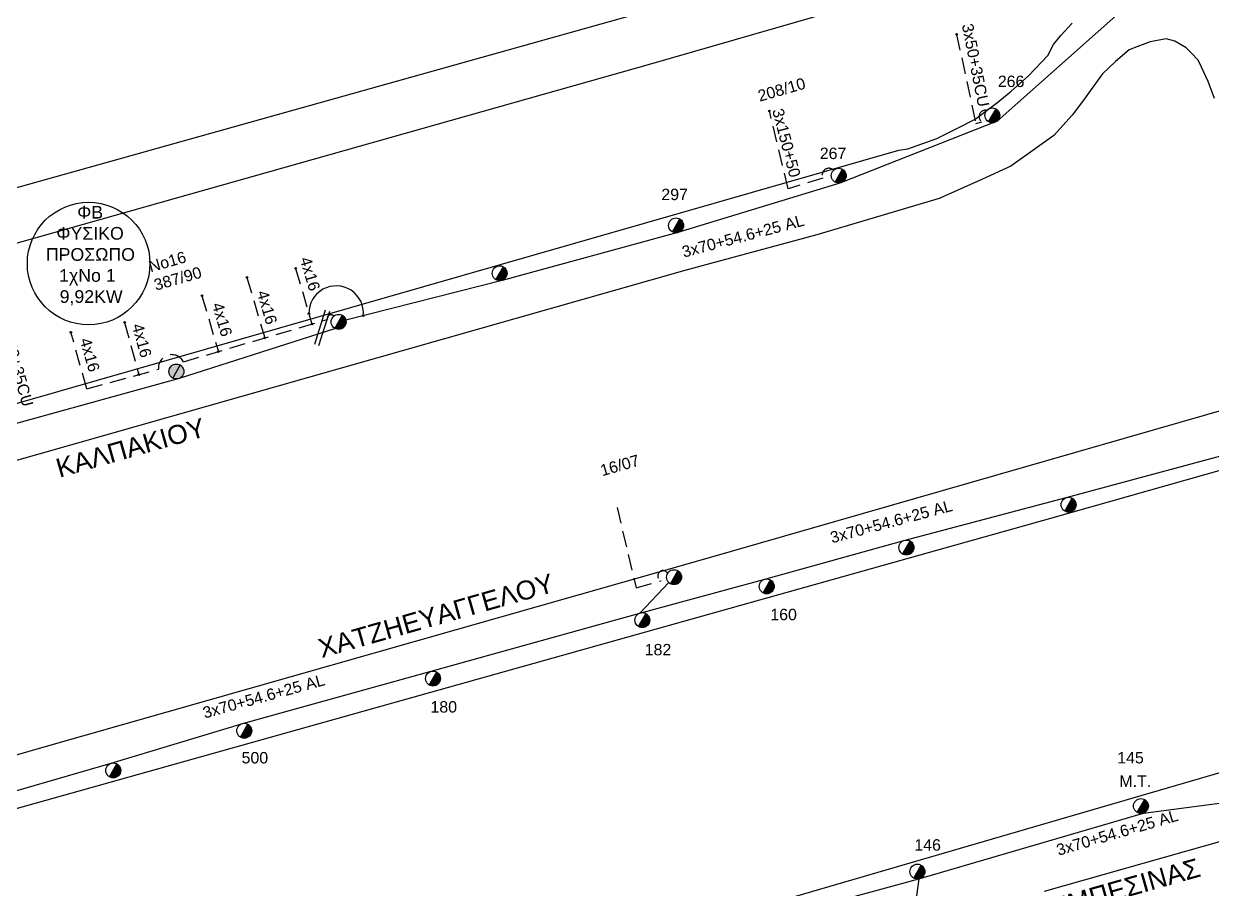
# Model space of a CAD drawing. Header units: millimetres. Extents: x 1421 to 11257, y 848 to 1896.
# Drawn here: x 9433.7 to 9621.2, y 1568.5 to 1705.1 of the extents above; entities that cross this region are included whole.
import ezdxf
from ezdxf.enums import TextEntityAlignment as Align

# ---------------------------------------------------------------- set-up
doc = ezdxf.new("R2010")
doc.units = ezdxf.units.MM
doc.linetypes.add('DASHED', pattern=[19.05, 12.7, -6.35])
for name, color, linetype, lineweight in [('3x150+35', 7, 'DASHED', 30), ('3x150+50 XLPE', 7, 'SYN_LINE', 30), ('3x70+54.6+25 AL', 7, 'SYN_LINE', 30), ('4x16', 7, 'Continuous', 30), ('Άγνωστα', 7, 'Continuous', 30)]:
    doc.layers.add(name, color=color, linetype=linetype, lineweight=lineweight)
for name, color, linetype in [('TEXT ΚΑΛΩΔΙΩΝ', 7, 'Continuous'), ('Στύλος Ξύλινος', 7, 'Continuous'), ('Στύλος Ξύλινος @ 1', 7, 'Continuous'), ('Στύλος ΦΜ', 7, 'Continuous'), ('Στύλος ΦΜ @ 1', 7, 'Continuous'), ('Συνδέσεις', 7, 'Continuous'), ('Τομή', 7, 'Continuous'), ('Υπόβαθρο ΔΕΗ', 7, 'Continuous')]:
    doc.layers.add(name, color=color, linetype=linetype)
doc.styles.add('arial', font='ARIAL.TTF', dxfattribs={"height": 3})
doc.styles.get("Standard").update_dxf_attribs({"font": 'ARIAL.TTF', "height": 1.8})
doc.linetypes.add('SYN_LINE', pattern='A,0.5,-0.0001,["/\\/\\/\\/",Standard,S=0.1,R=0,X=0,Y=-0.05],-0.25', length=0.7501)

# ---------------------------------------------------------------- blocks, each defined once
blk = doc.blocks.new('ΥΠΑΡΧΩΝ ΤΣΙΜΕΝΤΕΝΙΟΣ ΣΤΥΛΟΣ')
at = {"layer": 'Στύλος ΦΜ'}
blk.add_hatch(color=7, dxfattribs=at).paths.add_polyline_path([(-1.29, -2.28, 0.574793), (2.62, 0, 0.268822), (1.3, 2.27)])
at = {"layer": 'Στύλος ΦΜ', "color": 7}
blk.add_line((-1.29, -2.28), (1.3, 2.27), dxfattribs=at)
blk.add_circle((0, 0), 2.62, dxfattribs=at)
at = {"layer": 'Στύλος ΦΜ', "flags": 4}
for tag, p in [('ΑΡΙΘΜΟΣ', (-4.68, 8.05)), ('ΤΥΠΟΣ', (-4.91, 3.03))]:
    blk.add_attdef(tag, p, '', height=4, dxfattribs=at)
blk = doc.blocks.new('ΥΠΑΡΧΩΝ ΞΥΛΙΝΟΣ ΣΤΥΛΟΣ')
at = {"layer": 'Στύλος Ξύλινος'}
h = blk.add_hatch(color=7, dxfattribs=at)
h.paths.add_polyline_path([(-2.62, 0, 0.270008), (-1.29, -2.28), (1.3, 2.27, 0.576266)])
h.paths.add_polyline_path([(-1.29, -2.28, 0.574793), (2.62, 0, 0.268822), (1.3, 2.27)])
at = {"layer": 'Στύλος Ξύλινος', "color": 7}
blk.add_line((-1.29, -2.28), (1.3, 2.27), dxfattribs=at)
blk.add_circle((0, 0), 2.62, dxfattribs=at)
at = {"layer": 'Στύλος Ξύλινος', "color": 1, "flags": 4}
for tag, p in [('ΑΡΙΘΜΟΣ', (-4.91, 8.6)), ('ΤΥΠΟΣ', (-4.85, 3.39))]:
    blk.add_attdef(tag, p, '', height=4, dxfattribs=at)
blk = doc.blocks.new('_ΣΥΝΔΕΣΗ')
at = {"layer": 'Συνδέσεις', "linetype": 'SYN_LINE', "ltscale": 40}
blk.add_hatch(color=256, dxfattribs=at).paths.add_polyline_path([(0.5, -0.01, 1), (-0.5, -0.01, 1)])
at = {"layer": 'Συνδέσεις'}
blk.add_circle((0, -0.01), 0.5, dxfattribs=at)
blk = doc.blocks.new('ΤΟΜΗ')
at = {"layer": 'Τομή', "ltscale": 40}
for p, q in [((11.33, -0.65), (-11.4, -0.65)), ((11.33, -3.42), (-11.4, -3.42))]:
    blk.add_line(p, q, dxfattribs=at)

msp = doc.modelspace()

# ---------------------------------------------------------------- linework, layer by layer
at = {"lineweight": -3, "ltscale": 0.2}
msp.add_circle((9443.9, 1667.28), 9.67, dxfattribs=at)
at = {"layer": '3x150+35', "color": 5, "linetype": 'DASHED', "lineweight": -3, "ltscale": 0.2}
msp.add_lwpolyline([(9580.84, 1703.46), (9583.86, 1689.42), (9584.82, 1689.67, -0.830326), (9585.6, 1691.46, 1.862941)], format="xyb", dxfattribs=at)
at = {"layer": '3x150+50 XLPE', "color": 5, "linetype": 'DASHED', "lineweight": -3, "ltscale": 0.2}
for points in [[(9561.43, 1682.01, 0.861832), (9559.75, 1680.79), (9554.26, 1679.07), (9551.3, 1691.37)], [(9443.63, 1647.52), (9454.93, 1650.61, -0.827694), (9458.86, 1651.77), (9481.53, 1658.44, -0.782417), (9482.6, 1658.99, -13.92778)]]:
    msp.add_lwpolyline(points, format="xyb", dxfattribs=at)
at = {"layer": '3x150+50 XLPE', "color": 30, "linetype": 'DASHED', "lineweight": -3, "ltscale": 0.2}
msp.add_lwpolyline([(9527.27, 1628.76), (9530.29, 1616.07), (9534.21, 1617.22, -1.410279), (9535.25, 1618.38, 12.307462)], format="xyb", dxfattribs=at)
at = {"layer": '3x70+54.6+25 AL', "color": 5, "linetype": 'SYN_LINE', "lineweight": -3, "ltscale": 15}
msp.add_lwpolyline([(9632.66, 1709.85), (9607.84, 1708.09), (9587.23, 1689.76), (9562.43, 1679.99), (9536.88, 1672.16), (9509.12, 1664.63), (9484.49, 1658.37)], dxfattribs=at)
at = {"layer": '3x70+54.6+25 AL', "color": 62, "linetype": 'SYN_LINE', "lineweight": -3, "ltscale": 15}
msp.add_lwpolyline([(9307.96, 1602.44), (9328.81, 1609.29), (9357.71, 1621.66), (9391.12, 1630.59), (9423.39, 1639.55), (9458.23, 1649.17), (9482.76, 1657.05)], dxfattribs=at)
at = {"layer": '3x70+54.6+25 AL', "color": 30, "linetype": 'SYN_LINE', "lineweight": -3, "ltscale": 15}
msp.add_lwpolyline([(9418.58, 1580.04), (9447.45, 1588.39), (9468.37, 1594.7), (9497.92, 1602.91), (9530.89, 1612.11), (9550.58, 1617.46), (9572.7, 1623.61), (9598.34, 1630.38), (9634.06, 1640.04)], dxfattribs=at)
at = {"layer": '3x70+54.6+25 AL', "color": 30, "linetype": 'SYN_LINE', "lineweight": -3, "ltscale": 7}
msp.add_lwpolyline([(9530.89, 1612.11), (9535.45, 1616.91)], dxfattribs=at)
at = {"layer": '3x70+54.6+25 AL', "color": 2, "linetype": 'SYN_LINE', "lineweight": -3, "ltscale": 15}
msp.add_lwpolyline([(9461.06, 1533.14), (9503.07, 1549.21), (9542.09, 1561.21), (9574.88, 1570.13), (9610.32, 1580.53), (9643.44, 1584.86), (9686.27, 1596.22)], dxfattribs=at)
at = {"layer": '3x70+54.6+25 AL', "color": 2, "linetype": 'SYN_LINE', "lineweight": -3, "ltscale": 5}
msp.add_lwpolyline([(9574.88, 1570.13), (9574.15, 1564.77)], dxfattribs=at)
at = {"layer": '4x16', "color": 5, "linetype": 'DASHED', "lineweight": -3, "ltscale": 0.2}
for points in [[(9468.88, 1665.1), (9471.69, 1655.54)], [(9476.54, 1666.52), (9479.13, 1657.73)], [(9461.78, 1662.2), (9464.37, 1653.39)], [(9449.57, 1658), (9451.82, 1649.76)], [(9443.63, 1647.52), (9441.1, 1656.44)]]:
    msp.add_lwpolyline(points, dxfattribs=at)
at = {"layer": 'Υπόβαθρο ΔΕΗ', "lineweight": -3, "ltscale": 0.1}
for points in [[(9312.54, 1731.21), (9294.32, 1640.2), (9294.68, 1639.94), (9295, 1639.7), (9296.28, 1639.91), (9391.63, 1667.8), (9564.92, 1716.46)], [(9568.54, 1709.16), (9532.54, 1698.77), (9292.99, 1631.05)], [(9427.85, 1643.89), (9571.72, 1685.16), (9573.13, 1685.41), (9577.7, 1687.03), (9580.98, 1688.68), (9583.77, 1690.08), (9587.33, 1692.77), (9589.47, 1694.52), (9592.17, 1696.92), (9595.25, 1700.12), (9596.12, 1701.84), (9597.26, 1703.29), (9599.05, 1705.23)], [(9621.51, 1693.34), (9620.54, 1696.01), (9619.47, 1698.29), (9618.95, 1699.4), (9617.89, 1700.52), (9617.08, 1701.32), (9615.29, 1702.37), (9613.88, 1702.76), (9611.37, 1702.29), (9609.29, 1701.51), (9608.07, 1701.05), (9605.89, 1699.2), (9603.85, 1697.25), (9601.92, 1694.53), (9601.04, 1693.29), (9599.1, 1690.7), (9596.2, 1687.52), (9593.22, 1685.4), (9589.38, 1682.66), (9584.95, 1680.59), (9578.07, 1677.55), (9558.78, 1671.81), (9537.94, 1666.2), (9322.26, 1604.84)], [(9360.24, 1568.77), (9436.51, 1590.87), (9541.14, 1620.67), (9624.55, 1644.64)], [(9626.11, 1635.64), (9595.66, 1627.02), (9441.23, 1583.69), (9397.11, 1571.33)], [(9594.71, 1568.22), (9732.44, 1607.24)], [(9399.99, 1551.45), (9459.99, 1533.89), (9472.21, 1541.47), (9479.61, 1544.48), (9485.98, 1546.85), (9492.33, 1549.13), (9509.81, 1554.11), (9679.07, 1603.47)]]:
    msp.add_lwpolyline(points, dxfattribs=at)
at = {"layer": 'Υπόβαθρο ΔΕΗ', "lineweight": -3}
msp.add_arc((9482.95, 1659.46), 4.3, 354.727, 181.2392, dxfattribs=at)

# ---------------------------------------------------------------- block references
at = {"layer": 'Στύλος Ξύλινος @ 1', "lineweight": -3, "ltscale": 40, "xscale": 0.4499999999998181, "yscale": 0.4499999999998181, "zscale": 0.4499999999998181}
msp.add_blockref('ΥΠΑΡΧΩΝ ΞΥΛΙΝΟΣ ΣΤΥΛΟΣ', (9457.75, 1650.24), dxfattribs=at)
at = {"layer": 'Στύλος ΦΜ @ 1', "color": 1, "lineweight": -3, "ltscale": 40}
ref = msp.add_blockref('ΥΠΑΡΧΩΝ ΤΣΙΜΕΝΤΕΝΙΟΣ ΣΤΥΛΟΣ', (9586.48, 1690.67), dxfattribs=dict(at, xscale=0.4499999999998181, yscale=0.4499999999998181, zscale=0.4499999999998181))
ref.add_attrib('ΑΡΙΘΜΟΣ', '266', (9587.34, 1695.15), dxfattribs={"layer": 'Στύλος ΦΜ', "height": 1.8, "flags": 4})
ref = msp.add_blockref('ΥΠΑΡΧΩΝ ΤΣΙΜΕΝΤΕΝΙΟΣ ΣΤΥΛΟΣ', (9562.25, 1681.16), dxfattribs=dict(at, xscale=0.4499999999998181, yscale=0.4499999999998181, zscale=0.4499999999998181))
ref.add_attrib('ΑΡΙΘΜΟΣ', '267', (9559.25, 1683.78), dxfattribs={"layer": 'Στύλος ΦΜ', "height": 1.8, "flags": 4})
ref = msp.add_blockref('ΥΠΑΡΧΩΝ ΤΣΙΜΕΝΤΕΝΙΟΣ ΣΤΥΛΟΣ', (9536.58, 1673.3), dxfattribs=dict(at, xscale=0.4499999999998181, yscale=0.4499999999998181, zscale=0.4499999999998181))
ref.add_attrib('ΑΡΙΘΜΟΣ', '297', (9534.26, 1677.3), dxfattribs={"layer": 'Στύλος ΦΜ', "height": 1.8, "flags": 4})
at = {"layer": 'Στύλος ΦΜ @ 1', "color": 1, "lineweight": -3, "ltscale": 40, "xscale": 0.4499999999998181, "yscale": 0.4499999999998181, "zscale": 0.4499999999998181}
for p in [(9508.75, 1665.75), (9483.34, 1658.08), (9598.51, 1629.21), (9572.92, 1622.46), (9536.26, 1617.77), (9447.78, 1587.26)]:
    msp.add_blockref('ΥΠΑΡΧΩΝ ΤΣΙΜΕΝΤΕΝΙΟΣ ΣΤΥΛΟΣ', p, dxfattribs=at)
at = {"layer": 'Στύλος ΦΜ @ 1', "color": 1, "lineweight": -3, "ltscale": 40}
ref = msp.add_blockref('ΥΠΑΡΧΩΝ ΤΣΙΜΕΝΤΕΝΙΟΣ ΣΤΥΛΟΣ', (9550.89, 1616.32), dxfattribs=dict(at, xscale=0.4499999999998181, yscale=0.4499999999998181, zscale=0.4499999999998181))
ref.add_attrib('ΑΡΙΘΜΟΣ', '160', (9551.45, 1610.98), dxfattribs={"layer": 'Στύλος ΦΜ', "height": 1.8, "flags": 4})
ref = msp.add_blockref('ΥΠΑΡΧΩΝ ΤΣΙΜΕΝΤΕΝΙΟΣ ΣΤΥΛΟΣ', (9531.26, 1610.99), dxfattribs=dict(at, xscale=0.4499999999998181, yscale=0.4499999999998181, zscale=0.4499999999998181))
ref.add_attrib('ΑΡΙΘΜΟΣ', '182', (9531.63, 1605.43), dxfattribs={"layer": 'Στύλος ΦΜ', "height": 1.8, "flags": 4})
ref = msp.add_blockref('ΥΠΑΡΧΩΝ ΤΣΙΜΕΝΤΕΝΙΟΣ ΣΤΥΛΟΣ', (9498.23, 1601.77), dxfattribs=dict(at, xscale=0.4499999999998181, yscale=0.4499999999998181, zscale=0.4499999999998181))
ref.add_attrib('ΑΡΙΘΜΟΣ', '180', (9497.83, 1596.4), dxfattribs={"layer": 'Στύλος ΦΜ', "height": 1.8, "flags": 4})
ref = msp.add_blockref('ΥΠΑΡΧΩΝ ΤΣΙΜΕΝΤΕΝΙΟΣ ΣΤΥΛΟΣ', (9468.45, 1593.53), dxfattribs=dict(at, xscale=0.4499999999998181, yscale=0.4499999999998181, zscale=0.4499999999998181))
ref.add_attrib('ΑΡΙΘΜΟΣ', '500', (9468.03, 1588.37), dxfattribs={"layer": 'Στύλος ΦΜ', "height": 1.8, "flags": 4})
ref = msp.add_blockref('ΥΠΑΡΧΩΝ ΤΣΙΜΕΝΤΕΝΙΟΣ ΣΤΥΛΟΣ', (9609.93, 1581.64), dxfattribs=dict(at, xscale=0.4499999999998181, yscale=0.4499999999998181, zscale=0.4499999999998181))
ref.add_attrib('ΤΥΠΟΣ', 'M.T. ', (9606.52, 1584.67), dxfattribs={"layer": 'Στύλος ΦΜ', "height": 1.8, "flags": 4})
ref.add_attrib('ΑΡΙΘΜΟΣ', '145', (9606.18, 1588.37), dxfattribs={"layer": 'Στύλος ΦΜ', "height": 1.8, "flags": 4})
ref = msp.add_blockref('ΥΠΑΡΧΩΝ ΤΣΙΜΕΝΤΕΝΙΟΣ ΣΤΥΛΟΣ', (9574.66, 1571.29), dxfattribs=dict(at, xscale=0.4499999999998181, yscale=0.4499999999998181, zscale=0.4499999999998181))
ref.add_attrib('ΑΡΙΘΜΟΣ', '146', (9574.17, 1574.6), dxfattribs={"layer": 'Στύλος ΦΜ', "height": 1.8, "flags": 4})
at = {"layer": 'Συνδέσεις', "lineweight": -3, "xscale": 0.25, "yscale": 0.25, "zscale": 0.25}
for p in [(9580.84, 1703.46), (9551.3, 1691.38), (9468.88, 1665.11), (9476.55, 1666.52), (9461.78, 1662.2), (9478.65, 1659.37), (9449.57, 1658), (9479.13, 1657.73), (9487.23, 1659.06), (9441.1, 1656.44), (9471.69, 1655.54), (9464.37, 1653.39), (9451.82, 1649.76)]:
    msp.add_blockref('_ΣΥΝΔΕΣΗ', p, dxfattribs=at)
at = {"layer": 'Τομή', "lineweight": -3, "xscale": 0.2499999999999999, "yscale": 0.2499999999999999, "zscale": 0.2499999999999999, "rotation": 72.58626896266462}
msp.add_blockref('ΤΟΜΗ', (9480.22, 1657.25), dxfattribs=at)

# ---------------------------------------------------------------- texts
at = {"layer": 'TEXT ΚΑΛΩΔΙΩΝ', "lineweight": -3, "ltscale": 0.2, "style": 'arial'}
for s, rotation, p in [('3x50+35CU', 281.2858, (9583.84, 1698.6)), ('3x150+50', 284.5788, (9554, 1686.34)), ('3x70+54.6+25 AL', 14.9028, (9547.14, 1671.63)), ('4x16', 286.3858, (9478.84, 1665.66)), ('4x16', 286.3858, (9472.06, 1660.37)), ('4x16', 286.3858, (9464.97, 1658.46)), ('3x50+35CU', 285.5736, (9432.56, 1651.21)), ('4x16', 285.3159, (9452.3, 1655.14)), ('4x16', 285.8427, (9444.09, 1652.88))]:
    msp.add_text(s, height=1.8, rotation=rotation, dxfattribs=at).set_placement(p, align=Align.MIDDLE_CENTER)
at = {"layer": 'TEXT ΚΑΛΩΔΙΩΝ', "lineweight": -3, "ltscale": 15, "style": 'arial'}
for rotation, p in [(15.0943, (9570.53, 1626.56)), (15.5234, (9471.52, 1598.97)), (16.3506, (9606.18, 1577.44))]:
    msp.add_text('3x70+54.6+25 AL', height=1.8, rotation=rotation, dxfattribs=at).set_placement(p, align=Align.MIDDLE_CENTER)
at = {"layer": 'Άγνωστα', "lineweight": -3, "ltscale": 0.2, "char_height": 1.8, "width": 18.6352, "attachment_point": 1, "rotation": 16, "style": 'arial'}
for s, insert in [('208/10', (9549.28, 1694.56)), ('No16\\P387/90', (9453.18, 1667.61)), ('16/07', (9524.43, 1635.43))]:
    msp.add_mtext(s, dxfattribs=dict(at, insert=insert))
at = {"layer": 'Υπόβαθρο ΔΕΗ', "lineweight": -3, "ltscale": 0.1, "style": 'arial'}
for s, rotation, p in [('ΚΑΛΠΑΚΙΟΥ', 15.8825, (9450.52, 1638.21)), ('ΧΑΤΖΗΕΥΑΓΓΕΛΟΥ', 15.8963, (9498.7, 1611.7)), ('ΤΡΕΜΠΕΣΙΝΑΣ', 15.8157, (9604.88, 1567.99))]:
    msp.add_text(s, height=3, rotation=rotation, dxfattribs=at).set_placement(p, align=Align.MIDDLE_CENTER)
at = {"layer": 'Υπόβαθρο ΔΕΗ', "lineweight": -3, "char_height": 2, "width": 17.2548, "attachment_point": 1}
for s, insert in [('{\\W8.64836; }ΦΒ \\P{\\W4.42067; }ΦΥΣΙΚΟ \\P{\\W2.28183; }ΠΡΟΣΩΠΟ', (9435.38, 1676.39)), ('{\\W5.64925; }1χΝο 1\\P{\\W5.75643; }9,92KW', (9434.86, 1666.41))]:
    msp.add_mtext(s, dxfattribs=dict(at, insert=insert))

doc.saveas('drawing.dxf')
